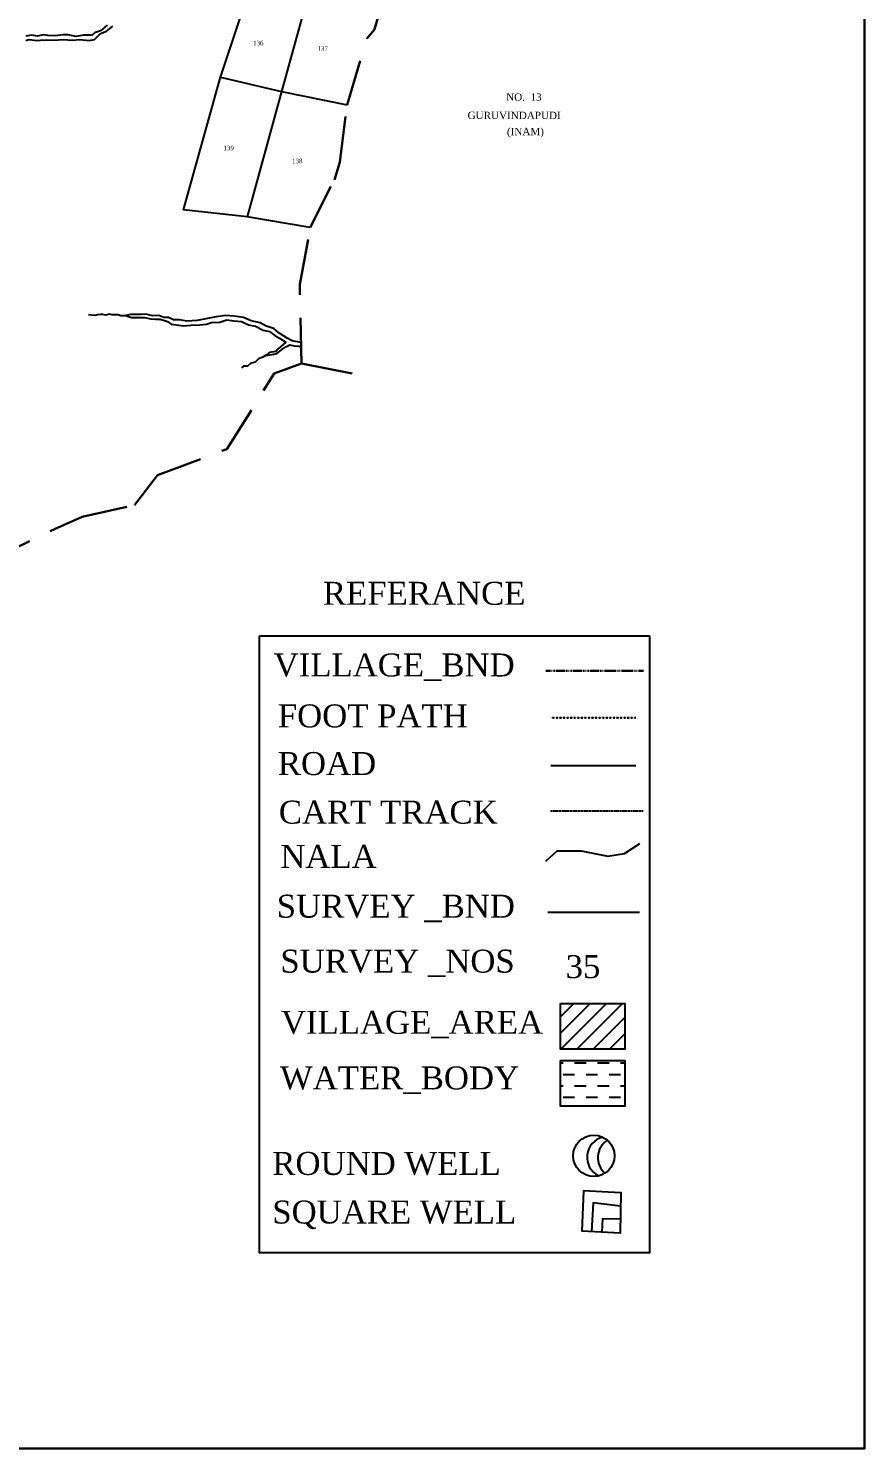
# Model space of a CAD drawing. Header units: millimetres. Extents: x -321 to 2151, y -865 to 603.
# Drawn here: x 1696 to 2151, y -865 to -92 of the extents above; entities that cross this region are included whole.
import ezdxf

# ---------------------------------------------------------------- set-up
doc = ezdxf.new("R2010")
doc.units = ezdxf.units.MM
doc.header["$MEASUREMENT"] = 0
for name, pattern in [('ACAD_ISO02W100', [15, 12, -3]), ('ACAD_ISO07W100', [3, 0, -3]), ('BORDER', [1.75, 0.5, -0.25, 0.5, -0.25, 0, -0.25])]:
    doc.linetypes.add(name, pattern=pattern)
for name, color, linetype in [('CARTTRACK', 30, 'ACAD_ISO02W100'), ('NALA', 4, 'Continuous'), ('ROUND WELL', 5, 'Continuous'), ('SQUAREWELL', 5, 'Continuous'), ('SURVEY_BND', 7, 'Continuous'), ('SURVEY_NO', 7, 'Continuous'), ('TEXT', 7, 'Continuous'), ('VILLAGE_AREA', 1, 'Continuous'), ('WATER_BODY', 4, 'Continuous')]:
    doc.layers.add(name, color=color, linetype=linetype)
for name, color, linetype, lineweight in [('FOOTPATH', 150, 'ACAD_ISO07W100', 30), ('ROAD', 1, 'Continuous', 25), ('VILL_BOUNDARY', 6, 'BORDER', 30)]:
    doc.layers.add(name, color=color, linetype=linetype, lineweight=lineweight)
doc.styles.get("Standard").update_dxf_attribs({"font": 'TIMES.TTF', "height": 3})

msp = doc.modelspace()

# ---------------------------------------------------------------- hatches: boundary and pattern name
at = {"layer": 'VILLAGE_AREA'}
h = msp.add_hatch(dxfattribs=at)
h.set_pattern_fill('ANSI31', color=256, scale=50, angle=180, style=0)
h.set_pattern_definition([(225, (-1413.4684, -3038.555), (4.419417, -4.419417), [])])
h.paths.add_polyline_path([(1985.12, -622.61), (1985.12, -647.48), (2020.19, -647.48), (2020.19, -622.61)])
at = {"layer": 'WATER_BODY'}
h = msp.add_hatch(dxfattribs=at)
h.set_pattern_fill('DASH', color=256, scale=50, angle=180, style=0)
h.set_pattern_definition([(180, (-1413.4684, -3017.5816), (-6.25, -6.25), [6.25, -6.25])])
h.paths.add_polyline_path([(1985.12, -653.63), (1985.12, -678.5), (2020.19, -678.5), (2020.19, -653.63)])

# ---------------------------------------------------------------- linework, layer by layer
at = {"lineweight": 30}
msp.add_lwpolyline([(-321.13, 602.74), (2150.53, 602.74), (2150.53, -864.75), (-321.13, -864.75)], close=True, dxfattribs=at)
msp.add_lwpolyline([(1821.36, -422.62), (2033.57, -422.62), (2033.57, -758.32), (1821.36, -758.32)], close=True)
at = {"layer": 'CARTTRACK', "ltscale": 0.1}
msp.add_lwpolyline([(1979.67, -517.77), (2030.15, -517.77)], dxfattribs=at)
at = {"layer": 'FOOTPATH', "ltscale": 0.01}
msp.add_lwpolyline([(1979.79, -467.2), (2026.19, -467.2)], dxfattribs=at)
at = {"layer": 'NALA', "linetype": 'ByBlock'}
for points in [[(1694.27, -98.71), (1695.95, -98.18), (1697.59, -98.34), (1700.34, -98.74), (1702.24, -98.51), (1705.71, -98.39), (1709.72, -98.49), (1714.63, -98.18), (1719.52, -98.5), (1723.69, -98.19), (1728.77, -98.64), (1731.63, -98.1), (1734.86, -94.91), (1738.3, -93.66), (1741.74, -90.9)], [(1738.63, -90.42), (1736, -92.59), (1735.02, -93.48), (1731.69, -94.5), (1730.48, -95.81), (1725.78, -95.81), (1721.69, -96.58), (1717.12, -95.52), (1714.73, -95.52), (1710.25, -96.2), (1706.23, -96), (1703.76, -95.58), (1700.69, -96.33), (1697.44, -95.73), (1694.31, -96.25)], [(1843.96, -262.9), (1839.13, -262.08), (1836.55, -260.55), (1832.01, -257.68), (1829.19, -255.32), (1825.11, -254.13), (1821.7, -252.2), (1816.88, -251.21), (1812.81, -249.39), (1807.64, -248.74), (1802.96, -248.28), (1797.82, -249.08), (1793.07, -249.99), (1787.57, -250.95), (1781.85, -251.31), (1777.87, -250.74), (1774.72, -250.74), (1772.02, -249.32), (1769.37, -249.32), (1766.62, -248.38), (1763.29, -248.4), (1759.66, -247.53), (1757.06, -247.7), (1751.18, -247.7), (1747.89, -248.44), (1746.09, -248.44), (1744.62, -247.9), (1743.4, -247.9), (1741.15, -247.9), (1739.83, -247.65), (1737.83, -248.12), (1736.13, -247.84), (1734.91, -247.7), (1733.34, -247.96), (1732.04, -248.23), (1728.47, -248.02)], [(1748.54, -248.3), (1751.8, -249.3), (1755.35, -249.3), (1758.84, -249.4), (1762.32, -250.08), (1764.86, -250.2), (1767.43, -250.29), (1771.47, -251.61), (1773.37, -252.95), (1780.12, -253.89), (1784.26, -253.59), (1789.05, -253.34), (1792.53, -253.1), (1795.28, -252.13), (1799.91, -251.99), (1803.74, -250.72), (1807.51, -251.27), (1811.62, -251.49), (1815.47, -253.36), (1819.26, -254.07), (1823.33, -256.21), (1826.86, -256.97), (1829.8, -259.13), (1832.38, -260.56), (1835.72, -262.8), (1831.64, -266.41), (1830.34, -267.81), (1826.9, -268.47), (1824.63, -270.14), (1823.22, -270.99), (1820.88, -271.83), (1818.99, -273.68), (1816.54, -274.46), (1814.9, -275.86), (1812.75, -275.89), (1811.66, -276.7)], [(1824.63, -270.14), (1828.31, -269.56), (1830.9, -268.88), (1834.16, -266.51), (1835.74, -265.33), (1837.96, -264.33), (1840.26, -264.75), (1842.79, -264.92), (1843.8, -265.79), (1844.02, -265.78)]]:
    msp.add_lwpolyline(points, dxfattribs=at)
at = {"layer": 'NALA'}
msp.add_lwpolyline([(1977.09, -545.15), (1983.31, -539.62), (1996.45, -539.62), (1996.45, -539.62), (2010.97, -542.38), (2010.97, -542.38), (2019.96, -541), (2028.26, -535.48)], dxfattribs=at)
at = {"layer": 'ROAD', "ltscale": 0.01}
msp.add_lwpolyline([(1979.79, -493.14), (2026.19, -493.14)], dxfattribs=at)
at = {"layer": 'ROUND WELL'}
msp.add_circle((2003.27, -705.47), 11.25, dxfattribs=at)
for centre, start, end in [((2010.82, -706.25), 103.75534, 244.32659), ((2016.68, -706.48), 122.37722, 228.98063)]:
    msp.add_arc(centre, 11.25, start, end, dxfattribs=at)
at = {"layer": 'SQUAREWELL'}
for points in [[(1997.42, -724.42), (2017.94, -725.34), (2017.53, -747.57), (1996.91, -746.55), (1997.9, -724.44)], [(2017.8, -732.9), (2002.83, -731.05), (2002.05, -746.8)], [(2017.67, -739.92), (2008.04, -739.82), (2007.68, -747.08)]]:
    msp.add_lwpolyline(points, dxfattribs=at)
at = {"layer": 'SURVEY_BND', "linetype": 'ByBlock'}
for points in [[(1800.14, -118.67), (1815.19, -73.36), (1847.2, -76.45), (1833.39, -126.41)], [(1849.02, -200.41), (1814.79, -194.59), (1780.08, -190.89), (1800.14, -118.67), (1833.39, -126.41), (1814.79, -194.59)], [(1833.39, -126.41), (1869.02, -133.69)]]:
    msp.add_lwpolyline(points, dxfattribs=at)
at = {"layer": 'SURVEY_BND'}
msp.add_lwpolyline([(1978.29, -572.93), (2028.08, -572.93)], dxfattribs=at)
at = {"layer": 'VILL_BOUNDARY', "linetype": 'BORDER', "ltscale": 50}
msp.add_lwpolyline([(1673.91, -382), (1709.95, -364.49), (1724.9, -357.91), (1753.36, -351.54), (1765.88, -335.18), (1803.71, -320.96), (1829.42, -279.93), (1844.21, -274.47), (1843.28, -231.47), (1849.02, -200.41), (1862.16, -174.45), (1865.12, -164.85), (1869.02, -133.69), (1879.93, -97.45), (1883.92, -92.69), (1888.38, -77.51)], dxfattribs=at)
at = {"layer": 'VILL_BOUNDARY', "linetype": 'ByBlock'}
msp.add_lwpolyline([(1844.21, -274.47), (1871.79, -279.94)], dxfattribs=at)
at = {"layer": 'VILL_BOUNDARY'}
msp.add_lwpolyline([(1977.2, -441.56), (2030.37, -441.56)], dxfattribs=at)
at = {"layer": 'VILLAGE_AREA'}
msp.add_lwpolyline([(1985.12, -622.61), (2020.19, -622.61), (2020.19, -647.48), (1985.12, -647.48)], close=True, dxfattribs=at)
at = {"layer": 'WATER_BODY'}
msp.add_lwpolyline([(1985.12, -653.63), (2020.19, -653.63), (2020.19, -678.5), (1985.12, -678.5)], close=True, dxfattribs=at)

# ---------------------------------------------------------------- texts
msp.add_text('REFERANCE', height=12.5).set_placement((1855.93, -405.69))
at = {"layer": 'CARTTRACK'}
msp.add_text('CART TRACK', height=12.5, dxfattribs=at).set_placement((1831.93, -524.74))
at = {"layer": 'FOOTPATH'}
msp.add_text('FOOT PATH', height=12.5, dxfattribs=at).set_placement((1831.39, -472.36))
at = {"layer": 'NALA'}
msp.add_text('NALA', height=12.5, dxfattribs=at).set_placement((1832.73, -548.82))
at = {"layer": 'ROAD'}
msp.add_text('ROAD', height=12.5, dxfattribs=at).set_placement((1831.39, -498.3))
at = {"layer": 'ROUND WELL'}
msp.add_text('ROUND WELL', height=12.5, dxfattribs=at).set_placement((1828.39, -715.86))
at = {"layer": 'SQUAREWELL'}
msp.add_text('SQUARE WELL', height=12.5, dxfattribs=at).set_placement((1828.39, -742.3))
at = {"layer": 'SURVEY_NO', "linetype": 'ByBlock'}
for s, p in [('136', (1817.91, -101.34)), ('137', (1852.93, -104.27)), ('139', (1801.77, -158.43)), ('138', (1839.1, -165.49))]:
    msp.add_text(s, height=2.5, dxfattribs=at).set_placement(p)
at = {"layer": 'SURVEY_NO'}
msp.add_text('35', height=12.5, dxfattribs=at).set_placement((1987.93, -608.78))
at = {"layer": 'TEXT', "linetype": 'ByBlock'}
for s, p in [('NO.  13', (1955.58, -131.48)), ('GURUVINDAPUDI', (1934.6, -141.41)), ('(INAM)', (1956, -150.2))]:
    msp.add_text(s, height=4, dxfattribs=at).set_placement(p)
at = {"layer": 'TEXT'}
for s, p in [('SURVEY _BND', (1830.81, -575.91)), ('SURVEY _NOS', (1832.78, -605.8))]:
    msp.add_text(s, height=12.5, dxfattribs=at).set_placement(p)
at = {"layer": 'VILL_BOUNDARY'}
msp.add_text('VILLAGE_BND', height=12.5, dxfattribs=at).set_placement((1829.13, -444.68))
at = {"layer": 'VILLAGE_AREA'}
msp.add_text('VILLAGE_AREA', height=12.5, dxfattribs=at).set_placement((1833.07, -639.1))
at = {"layer": 'WATER_BODY'}
msp.add_text('WATER_BODY', height=12.5, dxfattribs=at).set_placement((1832.58, -669.34))

doc.saveas('drawing.dxf')
